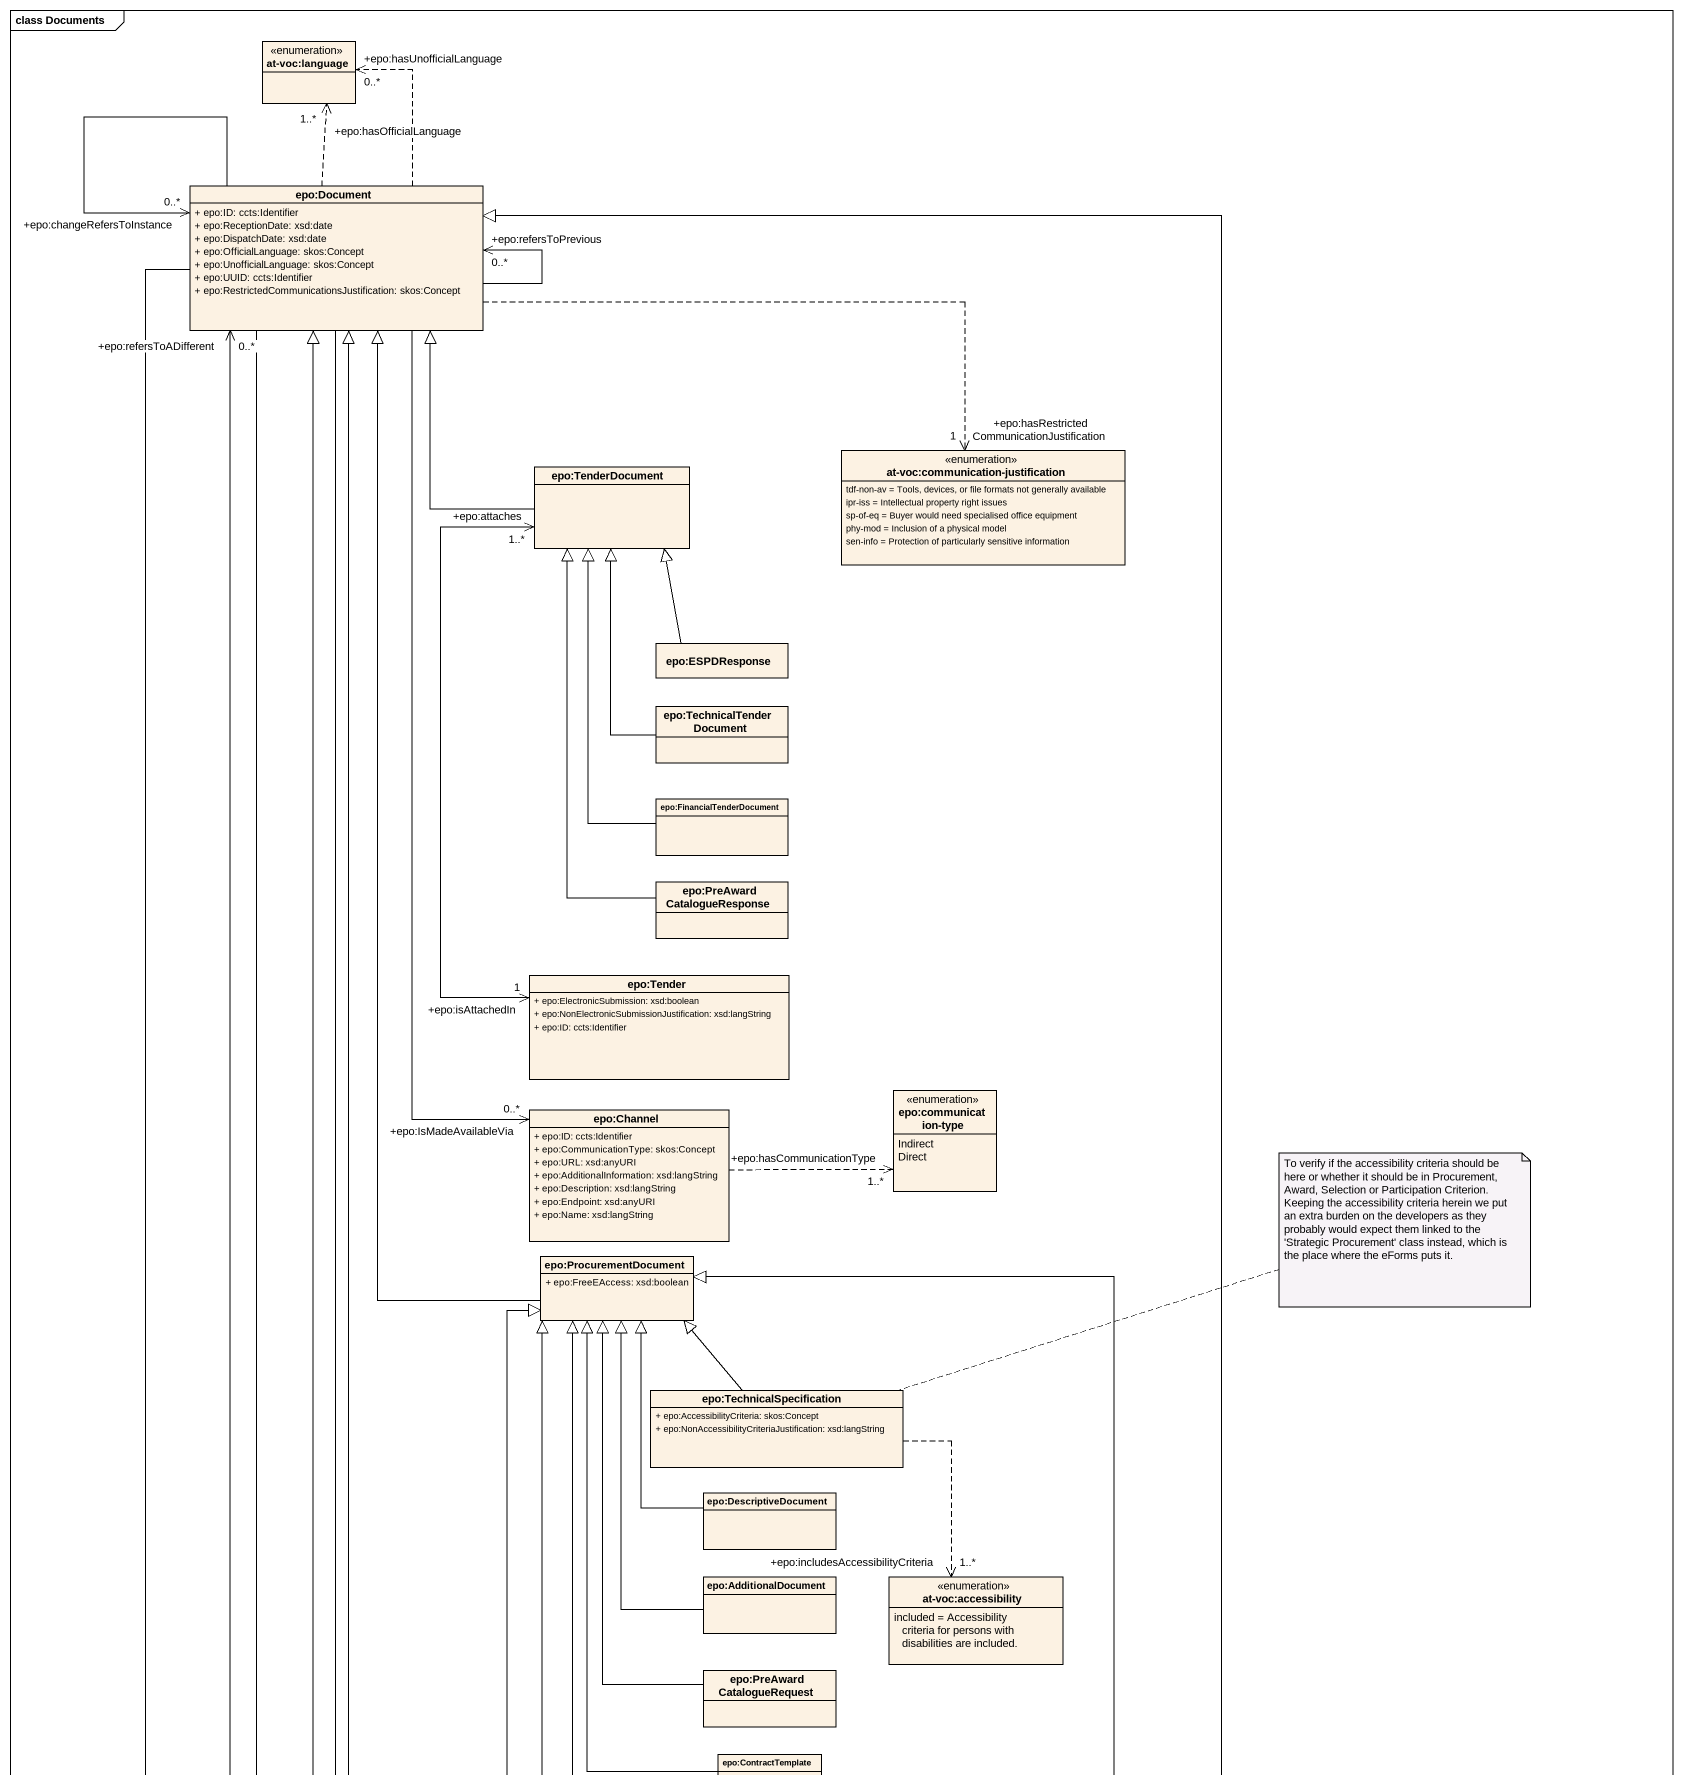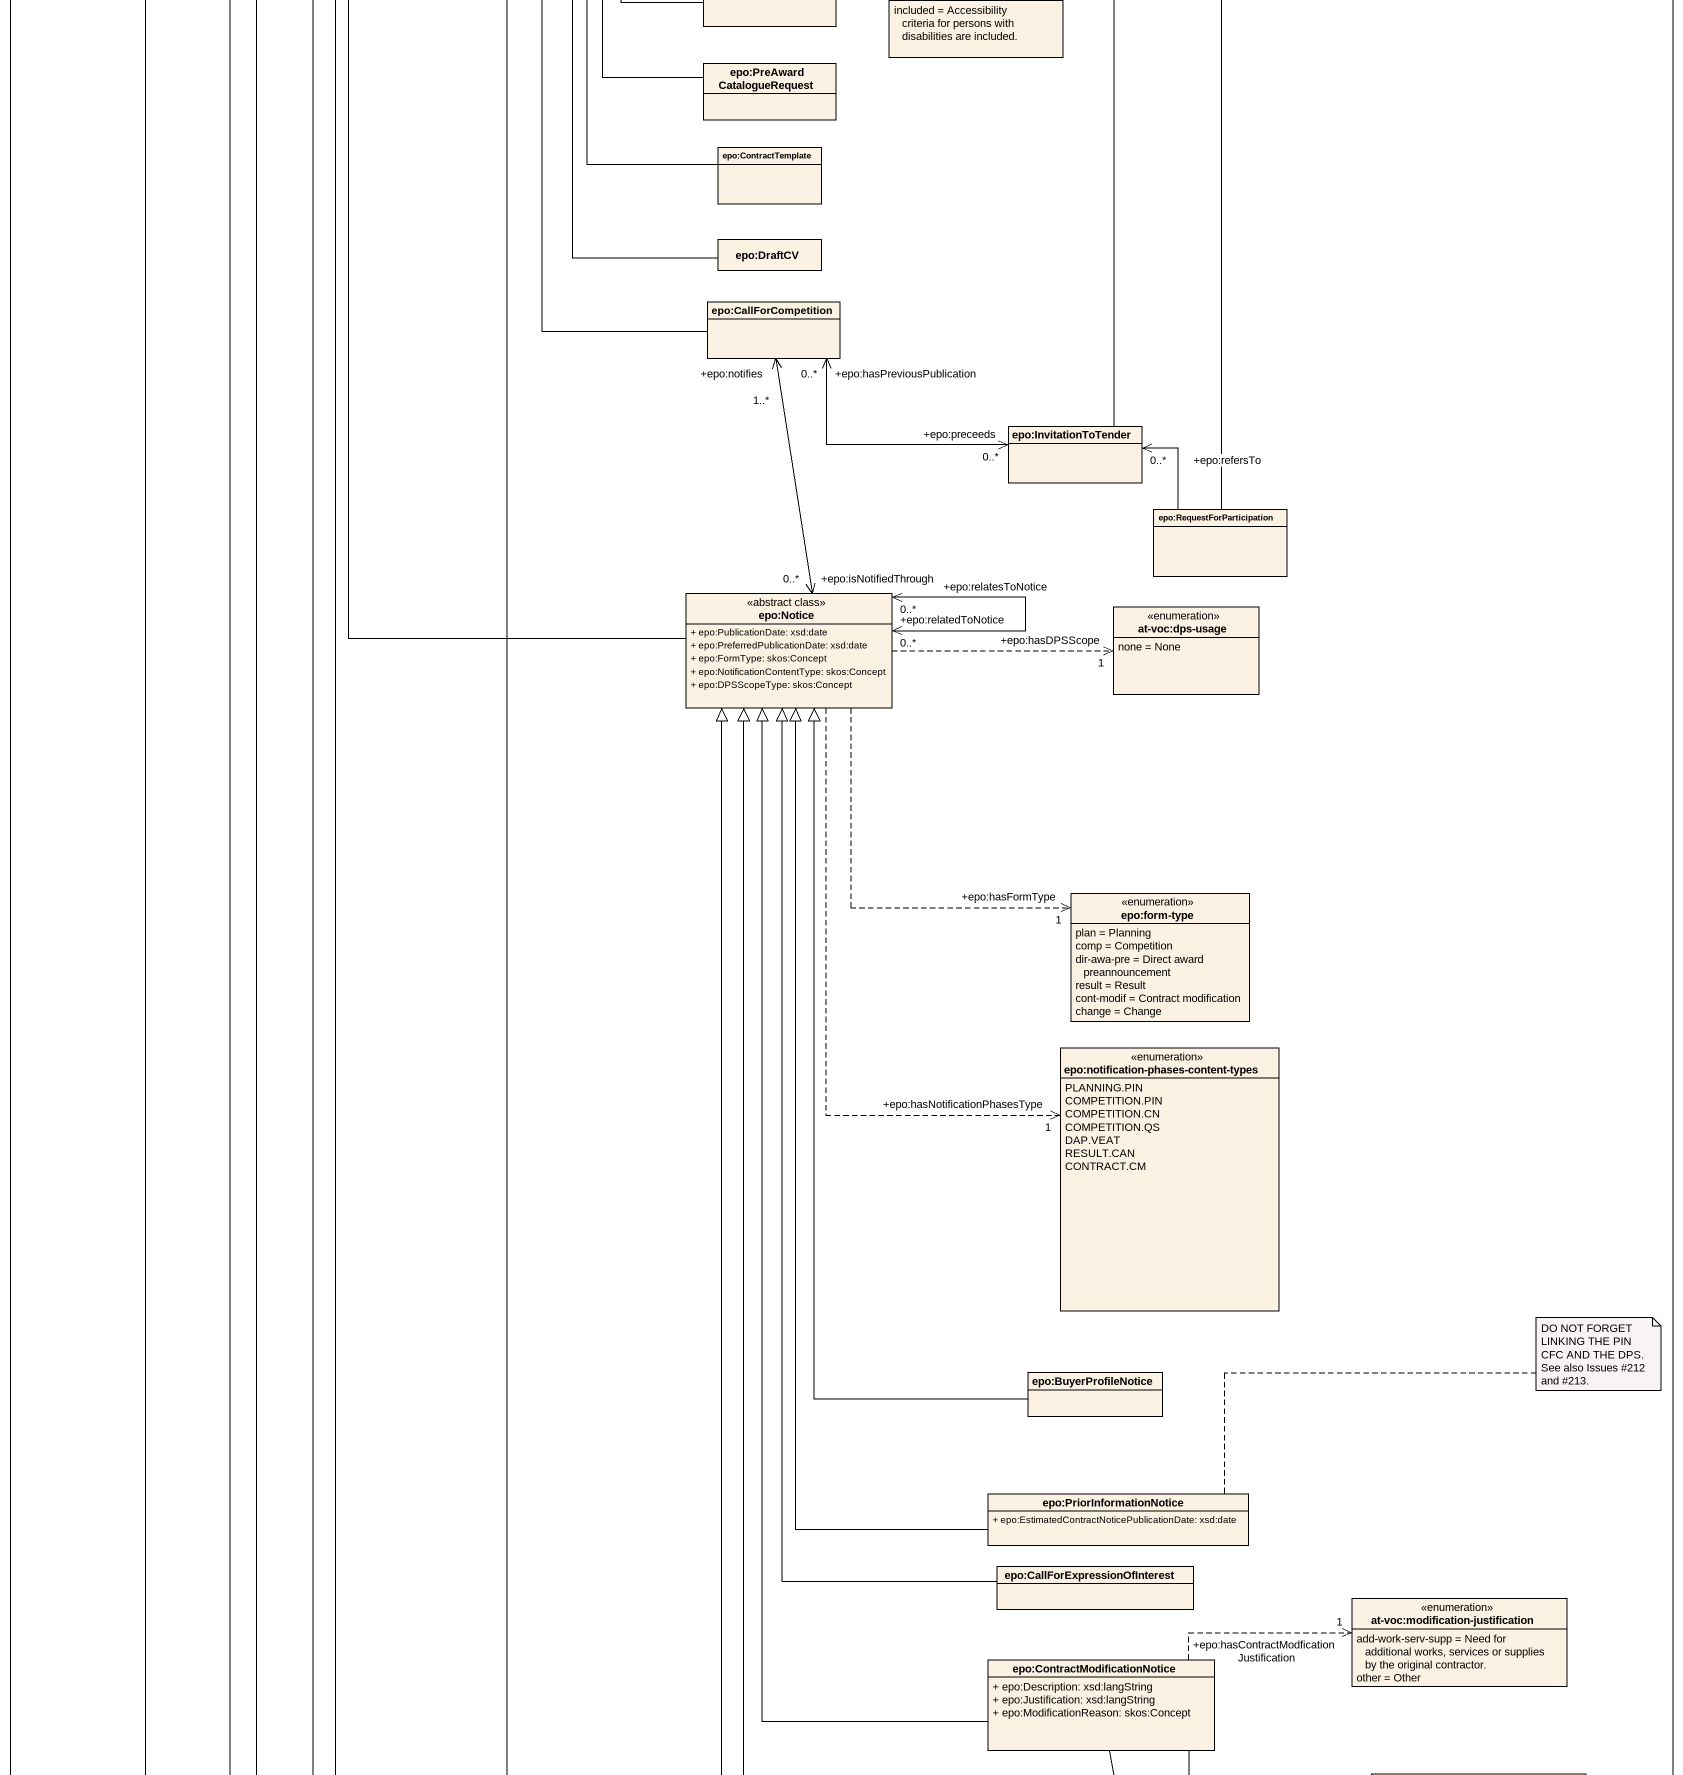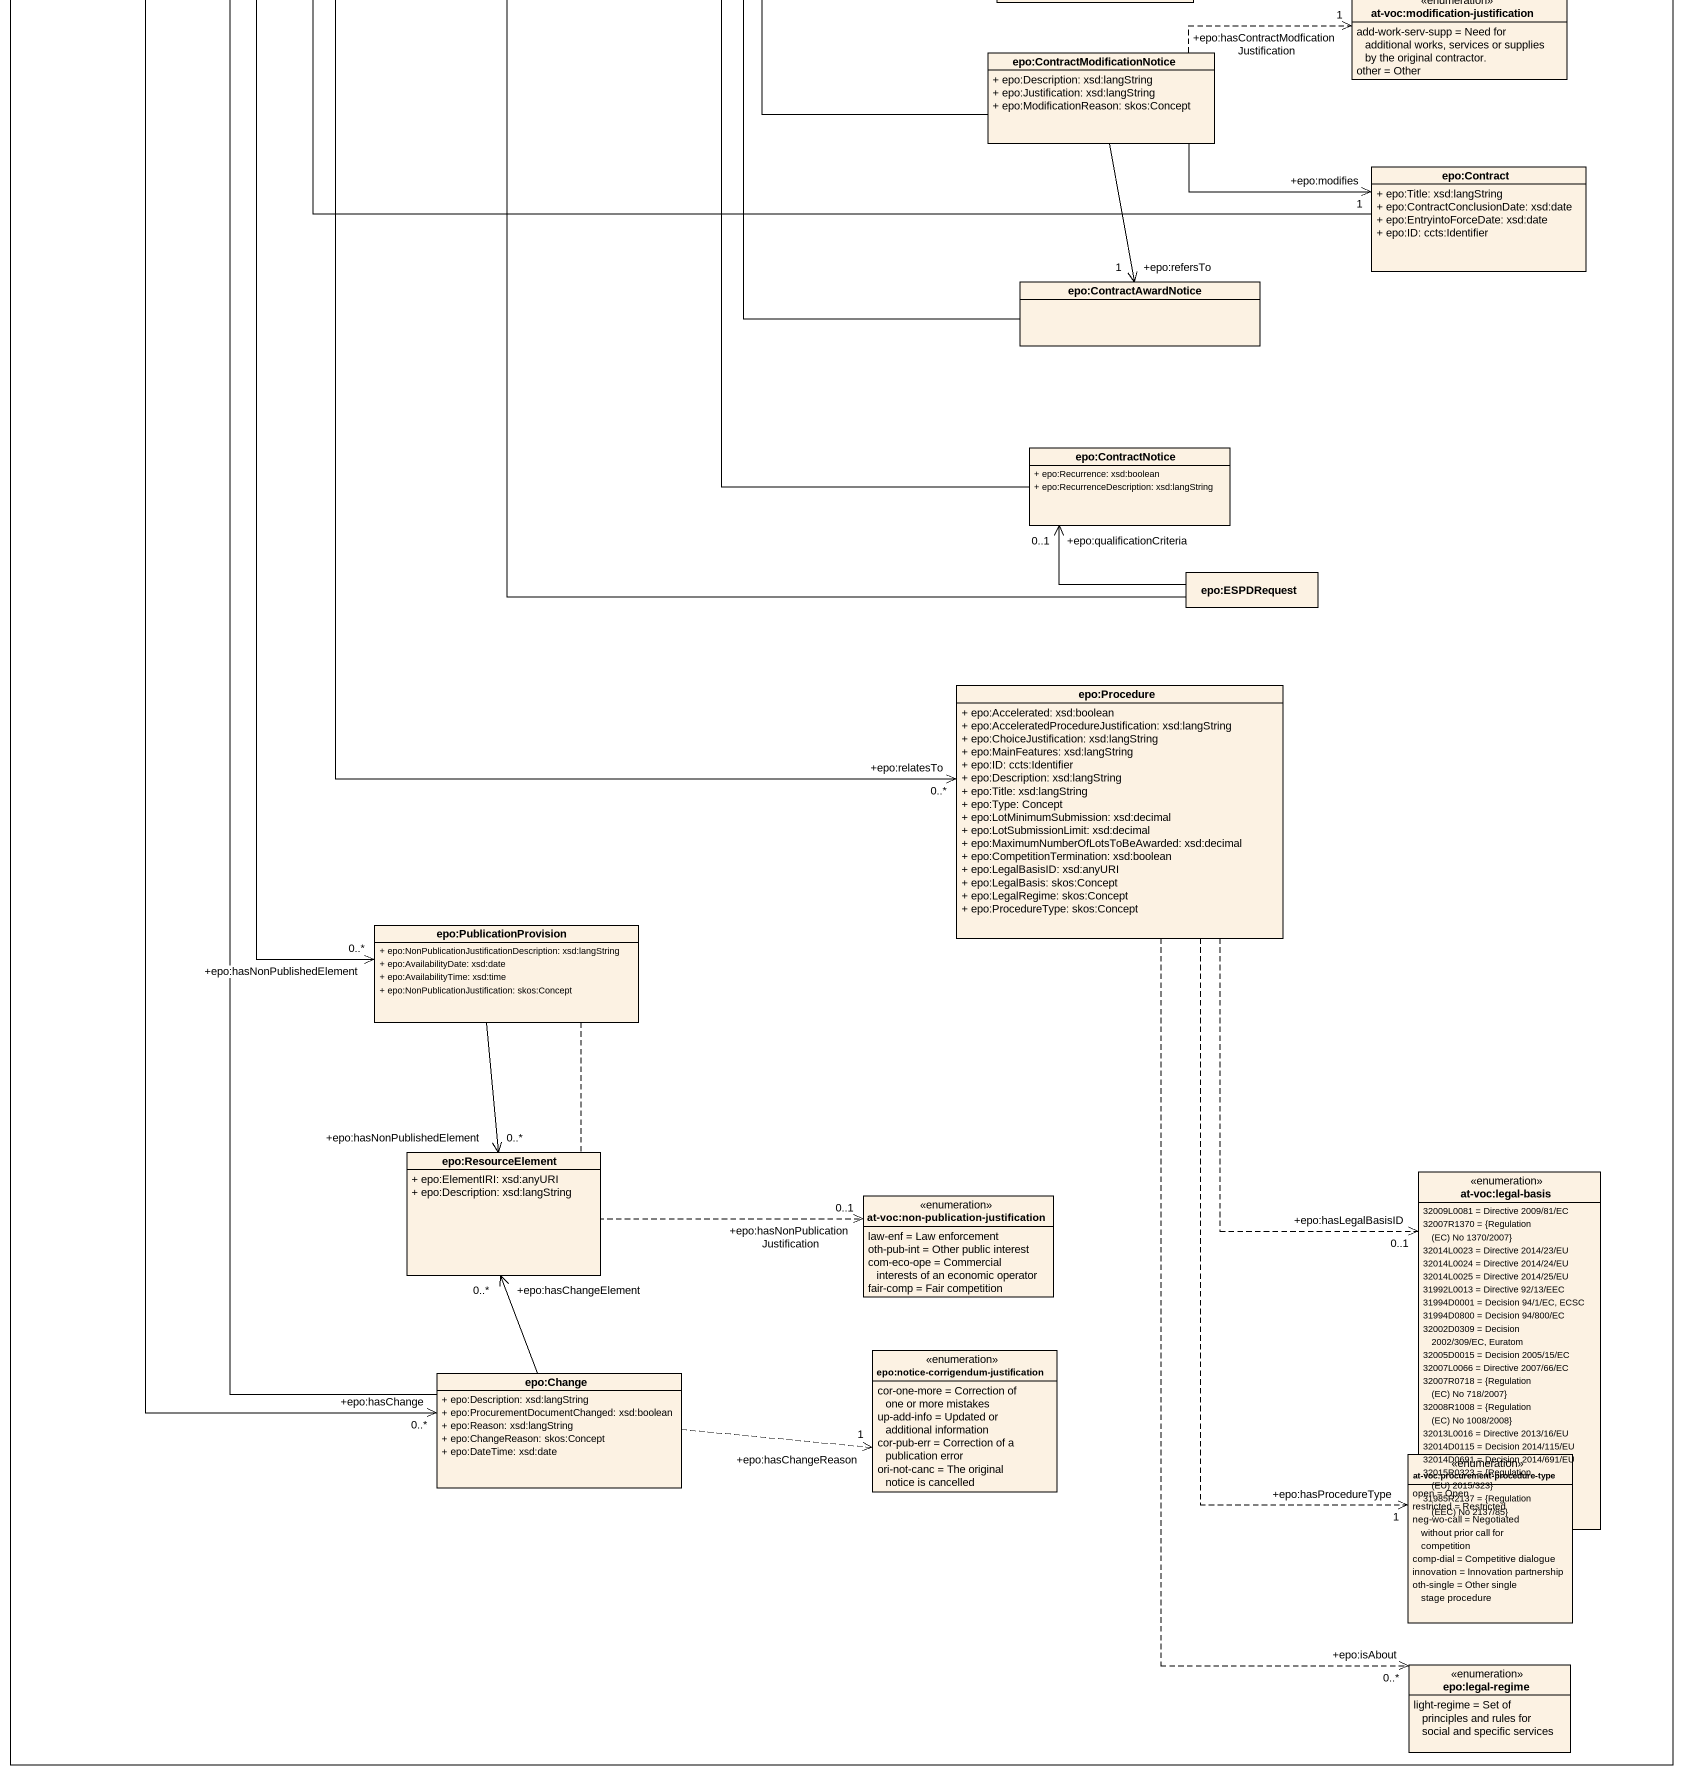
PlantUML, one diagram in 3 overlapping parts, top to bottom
@startuml
mainframe class Documents
hide circle
hide empty members
skinparam classAttributeIconSize 0
enum "at-voc:language" as at_voc_language
class "epo:Document" as epo_Document {
  + epo:ID: ccts:Identifier
  + epo:ReceptionDate: xsd:date
  + epo:DispatchDate: xsd:date
  + epo:OfficialLanguage: skos:Concept
  + epo:UnofficialLanguage: skos:Concept
  + epo:UUID: ccts:Identifier
  + epo:RestrictedCommunicationsJustification: skos:Concept
}
class "epo:TenderDocument" as epo_TenderDocument
enum "at-voc:communication-justification" as at_voc_communication {
  tdf-non-av = Tools, devices, or file formats not generally available
  ipr-iss = Intellectual property right issues
  sp-of-eq = Buyer would need specialised office equipment
  phy-mod = Inclusion of a physical model
  sen-info = Protection of particularly sensitive information
}
class "epo:ESPDResponse" as epo_ESPDResponse
class "epo:TechnicalTenderDocument" as epo_TechnicalTenderDocument
class "epo:FinancialTenderDocument" as epo_FinancialTenderDocument
class "epo:PreAwardCatalogueResponse" as epo_PreAwardCatalogueRespons
class "epo:Tender" as epo_Tender {
  + epo:ElectronicSubmission: xsd:boolean
  + epo:NonElectronicSubmissionJustification: xsd:langString
  + epo:ID: ccts:Identifier
}
enum "epo:communication-type" as epo_communication_type {
  Indirect
  Direct
}
class "epo:Channel" as epo_Channel {
  + epo:ID: ccts:Identifier
  + epo:CommunicationType: skos:Concept
  + epo:URL: xsd:anyURI
  + epo:AdditionalInformation: xsd:langString
  + epo:Description: xsd:langString
  + epo:Endpoint: xsd:anyURI
  + epo:Name: xsd:langString
}
class "epo:ProcurementDocument" as epo_ProcurementDocument {
  + epo:FreeEAccess: xsd:boolean
}
class "epo:TechnicalSpecification" as epo_TechnicalSpecification {
  + epo:AccessibilityCriteria: skos:Concept
  + epo:NonAccessibilityCriteriaJustification: xsd:langString
}
class "epo:DescriptiveDocument" as epo_DescriptiveDocument
class "epo:AdditionalDocument" as epo_AdditionalDocument
enum "at-voc:accessibility" as at_voc_accessibility {
  included = Accessibility criteria for persons with disabilities are included.
}
class "epo:PreAwardCatalogueRequest" as epo_PreAwardCatalogueRequest
class "epo:ContractTemplate" as epo_ContractTemplate
class "epo:DraftCV" as epo_DraftCV
class "epo:CallForCompetition" as epo_CallForCompetition
class "epo:InvitationToTender" as epo_InvitationToTender
class "epo:RequestForParticipation" as epo_RequestForParticipation
class "epo:Notice" as epo_Notice <<abstract class>> {
  + epo:PublicationDate: xsd:date
  + epo:PreferredPublicationDate: xsd:date
  + epo:FormType: skos:Concept
  + epo:NotificationContentType: skos:Concept
  + epo:DPSScopeType: skos:Concept
}
enum "at-voc:dps-usage" as at_voc_dps_usage {
  none = None
}
enum "epo:form-type" as epo_form_type {
  plan = Planning
  comp = Competition
  dir-awa-pre = Direct award preannouncement
  result = Result
  cont-modif = Contract modification
  change = Change
}
enum "epo:notification-phases-content-types" as epo_notification_phases {
  PLANNING.PIN
  COMPETITION.PIN
  COMPETITION.CN
  COMPETITION.QS
  DAP.VEAT
  RESULT.CAN
  CONTRACT.CM
}
class "epo:BuyerProfileNotice" as epo_BuyerProfileNotice
class "epo:PriorInformationNotice" as epo_PriorInformationNotice {
  + epo:EstimatedContractNoticePublicationDate: xsd:date
}
class "epo:CallForExpressionOfInterest" as epo_CallForExpressionOfInter
enum "at-voc:modification-justification" as at_voc_modification {
  add-work-serv-supp = Need for additional works, services or supplies by the original contractor.
  other = Other
}
class "epo:ContractModificationNotice" as epo_ContractModificationNoti {
  + epo:Description: xsd:langString
  + epo:Justification: xsd:langString
  + epo:ModificationReason: skos:Concept
}
class "epo:Contract" as epo_Contract {
  + epo:Title: xsd:langString
  + epo:ContractConclusionDate: xsd:date
  + epo:EntryintoForceDate: xsd:date
  + epo:ID: ccts:Identifier
}
class "epo:ContractAwardNotice" as epo_ContractAwardNotice
class "epo:ContractNotice" as epo_ContractNotice {
  + epo:Recurrence: xsd:boolean
  + epo:RecurrenceDescription: xsd:langString
}
class "epo:ESPDRequest" as epo_ESPDRequest
class "epo:Procedure" as epo_Procedure {
  + epo:Accelerated: xsd:boolean
  + epo:AcceleratedProcedureJustification: xsd:langString
  + epo:ChoiceJustification: xsd:langString
  + epo:MainFeatures: xsd:langString
  + epo:ID: ccts:Identifier
  + epo:Description: xsd:langString
  + epo:Title: xsd:langString
  + epo:Type: Concept
  + epo:LotMinimumSubmission: xsd:decimal
  + epo:LotSubmissionLimit: xsd:decimal
  + epo:MaximumNumberOfLotsToBeAwarded: xsd:decimal
  + epo:CompetitionTermination: xsd:boolean
  + epo:LegalBasisID: xsd:anyURI
  + epo:LegalBasis: skos:Concept
  + epo:LegalRegime: skos:Concept
  + epo:ProcedureType: skos:Concept
}
class "epo:PublicationProvision" as epo_PublicationProvision {
  + epo:NonPublicationJustificationDescription: xsd:langString
  + epo:AvailabilityDate: xsd:date
  + epo:AvailabilityTime: xsd:time
  + epo:NonPublicationJustification: skos:Concept
}
class "epo:ResourceElement" as epo_ResourceElement {
  + epo:ElementIRI: xsd:anyURI
  + epo:Description: xsd:langString
}
enum "at-voc:non-publication-justification" as at_voc_non_publication {
  law-enf = Law enforcement
  oth-pub-int = Other public interest
  com-eco-ope = Commercial interests of an economic operator
  fair-comp = Fair competition
}
enum "at-voc:legal-basis" as at_voc_legal_basis {
  32009L0081 = Directive 2009/81/EC
  {field} 32007R1370 = {Regulation (EC) No 1370/2007}
  32014L0023 = Directive 2014/23/EU
  32014L0024 = Directive 2014/24/EU
  32014L0025 = Directive 2014/25/EU
  31992L0013 = Directive 92/13/EEC
  31994D0001 = Decision 94/1/EC, ECSC
  31994D0800 = Decision 94/800/EC
  32002D0309 = Decision 2002/309/EC, Euratom
  32005D0015 = Decision 2005/15/EC
  32007L0066 = Directive 2007/66/EC
  {field} 32007R0718 = {Regulation (EC) No 718/2007}
  {field} 32008R1008 = {Regulation (EC) No 1008/2008}
  32013L0016 = Directive 2013/16/EU
  32014D0115 = Decision 2014/115/EU
  32014D0691 = Decision 2014/691/EU
  {field} 32015R0323 = {Regulation (EU) 2015/323}
  {field} 31985R2137 = {Regulation (EEC) No 2137/85}
}
class "epo:Change" as epo_Change {
  + epo:Description: xsd:langString
  + epo:ProcurementDocumentChanged: xsd:boolean
  + epo:Reason: xsd:langString
  + epo:ChangeReason: skos:Concept
  + epo:DateTime: xsd:date
}
enum "epo:notice-corrigendum-justification" as epo_notice_corrigendum {
  cor-one-more = Correction of one or more mistakes
  up-add-info = Updated or additional information
  cor-pub-err = Correction of a publication error
  ori-not-canc = The original notice is cancelled
}
enum "at-voc:procurement-procedure-type" as at_voc_procurement {
  open = Open
  restricted = Restricted
  neg-wo-call = Negotiated without prior call for competition
  comp-dial = Competitive dialogue
  innovation = Innovation partnership
  oth-single = Other single stage procedure
}
enum "epo:legal-regime" as epo_legal_regime {
  light-regime = Set of principles and rules for social and specific services
}
epo_Document .up.> "+epo:hasUnofficialLanguage\n0..*" at_voc_language
epo_Document .up.> "+epo:hasOfficialLanguage\n1..*" at_voc_language
epo_Document --> "+epo:refersToPrevious\n0..*" epo_Document
epo_Document --> "+epo:changeRefersToInstance\n0..*" epo_Document
epo_Document .right.> "+epo:hasRestrictedCommunicationJustification\n1" at_voc_communication
epo_Document --> "+epo:IsMadeAvailableVia\n0..*" epo_Channel
epo_Document --> "+epo:relatesTo\n0..*" epo_Procedure
epo_Document --> "+epo:hasNonPublishedElement\n0..*" epo_PublicationProvision
epo_Document --> "+epo:hasChange\n0..*" epo_Change
epo_TenderDocument -up-|> epo_Document
epo_ESPDResponse -up-|> epo_TenderDocument
epo_TechnicalTenderDocument -up-|> epo_TenderDocument
epo_FinancialTenderDocument -up-|> epo_TenderDocument
epo_PreAwardCatalogueRespons -up-|> epo_TenderDocument
epo_Tender "+epo:isAttachedIn\n1" <-up-> "+epo:attaches\n1..*" epo_TenderDocument
epo_Channel .right.> "+epo:hasCommunicationType\n1..*" epo_communication_type
epo_ProcurementDocument -up-|> epo_Document
epo_TechnicalSpecification -up-|> epo_ProcurementDocument
epo_TechnicalSpecification ..> "+epo:includesAccessibilityCriteria\n1..*" at_voc_accessibility
epo_DescriptiveDocument -up-|> epo_ProcurementDocument
epo_AdditionalDocument -up-|> epo_ProcurementDocument
epo_PreAwardCatalogueRequest -up-|> epo_ProcurementDocument
epo_ContractTemplate -up-|> epo_ProcurementDocument
epo_DraftCV -up-|> epo_ProcurementDocument
epo_CallForCompetition -up-|> epo_ProcurementDocument
epo_CallForCompetition "+epo:notifies\n1..*" <--> "+epo:isNotifiedThrough\n0..*" epo_Notice
epo_InvitationToTender -up-|> epo_ProcurementDocument
epo_InvitationToTender "+epo:preceeds\n0..*" <-left-> "+epo:hasPreviousPublication\n0..*" epo_CallForCompetition
epo_RequestForParticipation -up-|> epo_Document
epo_RequestForParticipation -up-> "+epo:refersTo\n0..*" epo_InvitationToTender
epo_Notice -up-|> epo_Document
epo_Notice "+epo:relatedToNotice\n0..*" <--> "+epo:relatesToNotice\n0..*" epo_Notice
epo_Notice .right.> "+epo:hasDPSScope\n1" at_voc_dps_usage
epo_Notice ..> "+epo:hasFormType\n1" epo_form_type
epo_Notice ..> "+epo:hasNotificationPhasesType\n1" epo_notification_phases
epo_BuyerProfileNotice -up-|> epo_Notice
epo_PriorInformationNotice -up-|> epo_Notice
epo_CallForExpressionOfInter -up-|> epo_Notice
epo_ContractModificationNoti -up-|> epo_Notice
epo_ContractModificationNoti .right.> "+epo:hasContractModficationJustification\n1" at_voc_modification
epo_ContractModificationNoti -right-> "+epo:modifies\n1" epo_Contract
epo_ContractModificationNoti --> "+epo:refersTo\n1" epo_ContractAwardNotice
epo_Contract -up-|> epo_Document
epo_ContractAwardNotice -up-|> epo_Notice
epo_ContractNotice -up-|> epo_Notice
epo_ESPDRequest -up-|> epo_ProcurementDocument
epo_ESPDRequest -up-> "+epo:qualificationCriteria\n0..1" epo_ContractNotice
epo_Procedure ..> "+epo:hasLegalBasisID\n0..1" at_voc_legal_basis
epo_Procedure ..> "+epo:hasProcedureType\n1" at_voc_procurement
epo_Procedure ..> "+epo:isAbout\n0..*" epo_legal_regime
epo_PublicationProvision --> "+epo:hasNonPublishedElement\n0..*" epo_ResourceElement
epo_PublicationProvision ..> "+epo:hasNonPublicationJustification\n0..1" at_voc_non_publication
epo_Change -up-> "+epo:refersToADifferent\n0..*" epo_Document
epo_Change -up-> "+epo:hasChangeElement\n0..*" epo_ResourceElement
epo_Change .right.> "+epo:hasChangeReason\n1" epo_notice_corrigendum
note right of epo_TechnicalSpecification
  To verify if the accessibility criteria should be here or whether it should be in Procurement, Award, Selection or Participation Criterion.
  Keeping the accessibility criteria herein we put an extra burden on the developers as they probably would expect them linked to the 'Strategic Procurement' class instead, which is the place where the eForms puts it.
end note
note right of epo_PriorInformationNotice : DO NOT FORGET LINKING THE PIN CFC AND THE DPS. See also Issues #212 and #213.
@enduml
